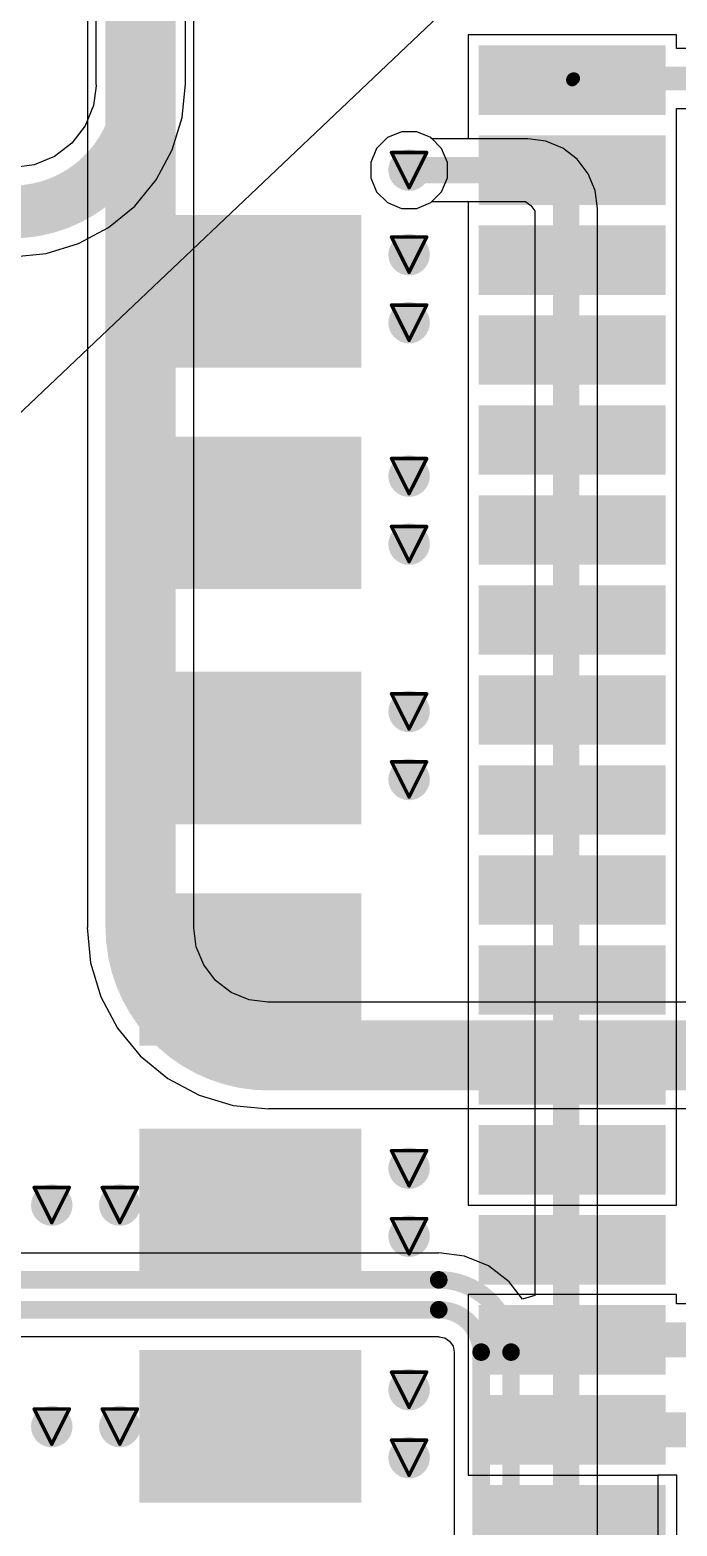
# Model space of a CAD drawing. Header units: inches. Extents: x 0 to 211, y 0 to 201.
# Drawn here: x 3.54 to 3.908, y 3.242 to 4.094 of the extents above; entities that cross this region are included whole.
import ezdxf

# ---------------------------------------------------------------- set-up
doc = ezdxf.new("R2010")
doc.units = ezdxf.units.IN
doc.header["$MEASUREMENT"] = 0
for name, color, linetype in [('Bottom Layer', 5, 'Continuous'), ('Drill Drawing', 1, 'Continuous'), ('Layer 1', 16, 'Continuous'), ('Layer 2', 76, 'Continuous'), ('Top Layer', 1, 'Continuous'), ('Top Paste', 8, 'Continuous'), ('Top Solder', 216, 'Continuous'), ('Via Holes', 16, 'Continuous')]:
    doc.layers.add(name, color=color, linetype=linetype)

# ---------------------------------------------------------------- blocks, each defined once
blk = doc.blocks.new('EC21EFA_512_STD_54')
at = {"layer": 'Top Layer'}
for points in [[(-0.3622, -0.3189), (-0.28346, -0.3189), (-0.28346, -0.43701), (-0.3622, -0.43701)], [(-0.23622, -0.3189), (-0.15748, -0.3189), (-0.15748, -0.43701), (-0.23622, -0.43701)], [(-0.10236, -0.3189), (-0.02362, -0.3189), (-0.02362, -0.43701), (-0.10236, -0.43701)], [(0.02362, -0.3189), (0.10236, -0.3189), (0.10236, -0.43701), (0.02362, -0.43701)], [(0.15748, -0.3189), (0.23622, -0.3189), (0.23622, -0.43701), (0.15748, -0.43701)], [(0.28346, -0.3189), (0.3622, -0.3189), (0.3622, -0.43701), (0.28346, -0.43701)], [(-0.39173, -0.51181), (-0.36024, -0.51181), (-0.36024, -0.61024), (-0.39173, -0.61024)], [(-0.34055, -0.51181), (-0.30906, -0.51181), (-0.30906, -0.61024), (-0.34055, -0.61024)], [(-0.28937, -0.51181), (-0.25787, -0.51181), (-0.25787, -0.61024), (-0.28937, -0.61024)], [(-0.23819, -0.51181), (-0.20669, -0.51181), (-0.20669, -0.61024), (-0.23819, -0.61024)], [(-0.18701, -0.51181), (-0.15551, -0.51181), (-0.15551, -0.61024), (-0.18701, -0.61024)], [(-0.13583, -0.51181), (-0.10433, -0.51181), (-0.10433, -0.61024), (-0.13583, -0.61024)], [(-0.08465, -0.51181), (-0.05315, -0.51181), (-0.05315, -0.61024), (-0.08465, -0.61024)], [(-0.03346, -0.51181), (-0.00197, -0.51181), (-0.00197, -0.61024), (-0.03346, -0.61024)], [(0.01772, -0.51181), (0.04921, -0.51181), (0.04921, -0.61024), (0.01772, -0.61024)], [(0.0689, -0.51181), (0.10039, -0.51181), (0.10039, -0.61024), (0.0689, -0.61024)], [(0.12008, -0.51181), (0.15157, -0.51181), (0.15157, -0.61024), (0.12008, -0.61024)], [(0.17126, -0.51181), (0.20276, -0.51181), (0.20276, -0.61024), (0.17126, -0.61024)], [(0.22244, -0.51181), (0.25394, -0.51181), (0.25394, -0.61024), (0.22244, -0.61024)], [(0.27362, -0.51181), (0.30512, -0.51181), (0.30512, -0.61024), (0.27362, -0.61024)], [(0.3248, -0.51181), (0.3563, -0.51181), (0.3563, -0.61024), (0.3248, -0.61024)], [(0.37598, -0.51181), (0.40748, -0.51181), (0.40748, -0.61024), (0.37598, -0.61024)], [(0.42717, -0.51181), (0.45866, -0.51181), (0.45866, -0.61024), (0.42717, -0.61024)]]:
    blk.add_hatch(color=1, dxfattribs=at).paths.add_polyline_path(points)
at = {"layer": 'Top Paste'}
for points in [[(-0.3622, -0.3189), (-0.28346, -0.3189), (-0.28346, -0.43701), (-0.3622, -0.43701)], [(-0.23622, -0.3189), (-0.15748, -0.3189), (-0.15748, -0.43701), (-0.23622, -0.43701)], [(-0.10236, -0.3189), (-0.02362, -0.3189), (-0.02362, -0.43701), (-0.10236, -0.43701)], [(0.02362, -0.3189), (0.10236, -0.3189), (0.10236, -0.43701), (0.02362, -0.43701)], [(0.15748, -0.3189), (0.23622, -0.3189), (0.23622, -0.43701), (0.15748, -0.43701)], [(0.28346, -0.3189), (0.3622, -0.3189), (0.3622, -0.43701), (0.28346, -0.43701)], [(-0.39173, -0.51181), (-0.36024, -0.51181), (-0.36024, -0.61024), (-0.39173, -0.61024)], [(-0.34055, -0.51181), (-0.30906, -0.51181), (-0.30906, -0.61024), (-0.34055, -0.61024)], [(-0.28937, -0.51181), (-0.25787, -0.51181), (-0.25787, -0.61024), (-0.28937, -0.61024)], [(-0.23819, -0.51181), (-0.20669, -0.51181), (-0.20669, -0.61024), (-0.23819, -0.61024)], [(-0.18701, -0.51181), (-0.15551, -0.51181), (-0.15551, -0.61024), (-0.18701, -0.61024)], [(-0.13583, -0.51181), (-0.10433, -0.51181), (-0.10433, -0.61024), (-0.13583, -0.61024)], [(-0.08465, -0.51181), (-0.05315, -0.51181), (-0.05315, -0.61024), (-0.08465, -0.61024)], [(-0.03346, -0.51181), (-0.00197, -0.51181), (-0.00197, -0.61024), (-0.03346, -0.61024)], [(0.01772, -0.51181), (0.04921, -0.51181), (0.04921, -0.61024), (0.01772, -0.61024)], [(0.0689, -0.51181), (0.10039, -0.51181), (0.10039, -0.61024), (0.0689, -0.61024)], [(0.12008, -0.51181), (0.15157, -0.51181), (0.15157, -0.61024), (0.12008, -0.61024)], [(0.17126, -0.51181), (0.20276, -0.51181), (0.20276, -0.61024), (0.17126, -0.61024)], [(0.22244, -0.51181), (0.25394, -0.51181), (0.25394, -0.61024), (0.22244, -0.61024)], [(0.27362, -0.51181), (0.30512, -0.51181), (0.30512, -0.61024), (0.27362, -0.61024)], [(0.3248, -0.51181), (0.3563, -0.51181), (0.3563, -0.61024), (0.3248, -0.61024)], [(0.37598, -0.51181), (0.40748, -0.51181), (0.40748, -0.61024), (0.37598, -0.61024)], [(0.42717, -0.51181), (0.45866, -0.51181), (0.45866, -0.61024), (0.42717, -0.61024)]]:
    blk.add_hatch(color=8, dxfattribs=at).paths.add_polyline_path(points)
at = {"layer": 'Top Solder'}
for points in [[(-0.3662, -0.3149), (-0.27946, -0.3149), (-0.27946, -0.44101), (-0.3662, -0.44101)], [(-0.24022, -0.3149), (-0.15348, -0.3149), (-0.15348, -0.44101), (-0.24022, -0.44101)], [(-0.10636, -0.3149), (-0.01962, -0.3149), (-0.01962, -0.44101), (-0.10636, -0.44101)], [(0.01962, -0.3149), (0.10636, -0.3149), (0.10636, -0.44101), (0.01962, -0.44101)], [(0.15348, -0.3149), (0.24022, -0.3149), (0.24022, -0.44101), (0.15348, -0.44101)], [(0.27946, -0.3149), (0.3662, -0.3149), (0.3662, -0.44101), (0.27946, -0.44101)], [(-0.39573, -0.50781), (-0.35624, -0.50781), (-0.35624, -0.61424), (-0.39573, -0.61424)], [(-0.34455, -0.50781), (-0.30506, -0.50781), (-0.30506, -0.61424), (-0.34455, -0.61424)], [(-0.29337, -0.50781), (-0.25387, -0.50781), (-0.25387, -0.61424), (-0.29337, -0.61424)], [(-0.24219, -0.50781), (-0.20269, -0.50781), (-0.20269, -0.61424), (-0.24219, -0.61424)], [(-0.19101, -0.50781), (-0.15151, -0.50781), (-0.15151, -0.61424), (-0.19101, -0.61424)], [(-0.13983, -0.50781), (-0.10033, -0.50781), (-0.10033, -0.61424), (-0.13983, -0.61424)], [(-0.08865, -0.50781), (-0.04915, -0.50781), (-0.04915, -0.61424), (-0.08865, -0.61424)], [(-0.03746, -0.50781), (0.00203, -0.50781), (0.00203, -0.61424), (-0.03746, -0.61424)], [(0.01372, -0.50781), (0.05321, -0.50781), (0.05321, -0.61424), (0.01372, -0.61424)], [(0.0649, -0.50781), (0.10439, -0.50781), (0.10439, -0.61424), (0.0649, -0.61424)], [(0.11608, -0.50781), (0.15557, -0.50781), (0.15557, -0.61424), (0.11608, -0.61424)], [(0.16726, -0.50781), (0.20676, -0.50781), (0.20676, -0.61424), (0.16726, -0.61424)], [(0.21844, -0.50781), (0.25794, -0.50781), (0.25794, -0.61424), (0.21844, -0.61424)], [(0.26962, -0.50781), (0.30912, -0.50781), (0.30912, -0.61424), (0.26962, -0.61424)], [(0.3208, -0.50781), (0.3603, -0.50781), (0.3603, -0.61424), (0.3208, -0.61424)], [(0.37198, -0.50781), (0.41148, -0.50781), (0.41148, -0.61424), (0.37198, -0.61424)], [(0.42317, -0.50781), (0.46266, -0.50781), (0.46266, -0.61424), (0.42317, -0.61424)]]:
    blk.add_hatch(color=216, dxfattribs=at).paths.add_polyline_path(points)
blk.add_line((-0.2804, 0.31584), (197.09289, -207.70912), dxfattribs=at)

msp = doc.modelspace()

# ---------------------------------------------------------------- hatches: boundary and pattern name
at = {"layer": 'Bottom Layer'}
h = msp.add_hatch(color=5, dxfattribs=at)
edge = h.paths.add_edge_path()
edge.add_arc((3.75566, 4.01378), 0.01181, 0, 360)
h = msp.add_hatch(color=5, dxfattribs=at)
edge = h.paths.add_edge_path()
edge.add_arc((3.75566, 3.96571), 0.01181, 0, 360)
h = msp.add_hatch(color=5, dxfattribs=at)
edge = h.paths.add_edge_path()
edge.add_arc((3.75566, 3.92703), 0.01181, 0, 360)
h = msp.add_hatch(color=5, dxfattribs=at)
edge = h.paths.add_edge_path()
edge.add_arc((3.75566, 3.83973), 0.01181, 0, 360)
h = msp.add_hatch(color=5, dxfattribs=at)
edge = h.paths.add_edge_path()
edge.add_arc((3.75566, 3.80105), 0.01181, 0, 360)
h = msp.add_hatch(color=5, dxfattribs=at)
edge = h.paths.add_edge_path()
edge.add_arc((3.75566, 3.70587), 0.01181, 0, 360)
h = msp.add_hatch(color=5, dxfattribs=at)
edge = h.paths.add_edge_path()
edge.add_arc((3.75566, 3.66719), 0.01181, 0, 360)
h = msp.add_hatch(color=5, dxfattribs=at)
edge = h.paths.add_edge_path()
edge.add_arc((3.75566, 3.44603), 0.01181, 0, 360)
h = msp.add_hatch(color=5, dxfattribs=at)
edge = h.paths.add_edge_path()
edge.add_arc((3.55246, 3.42508), 0.01181, 0, 360)
h = msp.add_hatch(color=5, dxfattribs=at)
edge = h.paths.add_edge_path()
edge.add_arc((3.59114, 3.42508), 0.01181, 0, 360)
h = msp.add_hatch(color=5, dxfattribs=at)
edge = h.paths.add_edge_path()
edge.add_arc((3.75566, 3.40735), 0.01181, 0, 360)
h = msp.add_hatch(color=5, dxfattribs=at)
edge = h.paths.add_edge_path()
edge.add_arc((3.75566, 3.32005), 0.01181, 0, 360)
h = msp.add_hatch(color=5, dxfattribs=at)
edge = h.paths.add_edge_path()
edge.add_arc((3.55246, 3.29909), 0.01181, 0, 360)
h = msp.add_hatch(color=5, dxfattribs=at)
edge = h.paths.add_edge_path()
edge.add_arc((3.59114, 3.29909), 0.01181, 0, 360)
h = msp.add_hatch(color=5, dxfattribs=at)
edge = h.paths.add_edge_path()
edge.add_arc((3.75566, 3.28136), 0.01181, 0, 360)
at = {"layer": 'Layer 1'}
h = msp.add_hatch(color=16, dxfattribs=at)
edge = h.paths.add_edge_path()
edge.add_arc((3.75566, 4.01378), 0.01181, 0, 360)
h = msp.add_hatch(color=16, dxfattribs=at)
edge = h.paths.add_edge_path()
edge.add_arc((3.75566, 3.96571), 0.01181, 0, 360)
h = msp.add_hatch(color=16, dxfattribs=at)
edge = h.paths.add_edge_path()
edge.add_arc((3.75566, 3.92703), 0.01181, 0, 360)
h = msp.add_hatch(color=16, dxfattribs=at)
edge = h.paths.add_edge_path()
edge.add_arc((3.75566, 3.83973), 0.01181, 0, 360)
h = msp.add_hatch(color=16, dxfattribs=at)
edge = h.paths.add_edge_path()
edge.add_arc((3.75566, 3.80105), 0.01181, 0, 360)
h = msp.add_hatch(color=16, dxfattribs=at)
edge = h.paths.add_edge_path()
edge.add_arc((3.75566, 3.70587), 0.01181, 0, 360)
h = msp.add_hatch(color=16, dxfattribs=at)
edge = h.paths.add_edge_path()
edge.add_arc((3.75566, 3.66719), 0.01181, 0, 360)
h = msp.add_hatch(color=16, dxfattribs=at)
edge = h.paths.add_edge_path()
edge.add_arc((3.75566, 3.44603), 0.01181, 0, 360)
h = msp.add_hatch(color=16, dxfattribs=at)
edge = h.paths.add_edge_path()
edge.add_arc((3.55246, 3.42508), 0.01181, 0, 360)
h = msp.add_hatch(color=16, dxfattribs=at)
edge = h.paths.add_edge_path()
edge.add_arc((3.59114, 3.42508), 0.01181, 0, 360)
h = msp.add_hatch(color=16, dxfattribs=at)
edge = h.paths.add_edge_path()
edge.add_arc((3.75566, 3.40735), 0.01181, 0, 360)
h = msp.add_hatch(color=16, dxfattribs=at)
edge = h.paths.add_edge_path()
edge.add_arc((3.75566, 3.32005), 0.01181, 0, 360)
h = msp.add_hatch(color=16, dxfattribs=at)
edge = h.paths.add_edge_path()
edge.add_arc((3.55246, 3.29909), 0.01181, 0, 360)
h = msp.add_hatch(color=16, dxfattribs=at)
edge = h.paths.add_edge_path()
edge.add_arc((3.59114, 3.29909), 0.01181, 0, 360)
h = msp.add_hatch(color=16, dxfattribs=at)
edge = h.paths.add_edge_path()
edge.add_arc((3.75566, 3.28136), 0.01181, 0, 360)
at = {"layer": 'Layer 2'}
h = msp.add_hatch(color=76, dxfattribs=at)
edge = h.paths.add_edge_path()
edge.add_arc((3.75566, 4.01378), 0.01181, 0, 360)
h = msp.add_hatch(color=76, dxfattribs=at)
edge = h.paths.add_edge_path()
edge.add_arc((3.75566, 3.96571), 0.01181, 0, 360)
h = msp.add_hatch(color=76, dxfattribs=at)
edge = h.paths.add_edge_path()
edge.add_arc((3.75566, 3.92703), 0.01181, 0, 360)
h = msp.add_hatch(color=76, dxfattribs=at)
edge = h.paths.add_edge_path()
edge.add_arc((3.75566, 3.83973), 0.01181, 0, 360)
h = msp.add_hatch(color=76, dxfattribs=at)
edge = h.paths.add_edge_path()
edge.add_arc((3.75566, 3.80105), 0.01181, 0, 360)
h = msp.add_hatch(color=76, dxfattribs=at)
edge = h.paths.add_edge_path()
edge.add_arc((3.75566, 3.70587), 0.01181, 0, 360)
h = msp.add_hatch(color=76, dxfattribs=at)
edge = h.paths.add_edge_path()
edge.add_arc((3.75566, 3.66719), 0.01181, 0, 360)
h = msp.add_hatch(color=76, dxfattribs=at)
edge = h.paths.add_edge_path()
edge.add_arc((3.75566, 3.44603), 0.01181, 0, 360)
h = msp.add_hatch(color=76, dxfattribs=at)
edge = h.paths.add_edge_path()
edge.add_arc((3.55246, 3.42508), 0.01181, 0, 360)
h = msp.add_hatch(color=76, dxfattribs=at)
edge = h.paths.add_edge_path()
edge.add_arc((3.59114, 3.42508), 0.01181, 0, 360)
h = msp.add_hatch(color=76, dxfattribs=at)
edge = h.paths.add_edge_path()
edge.add_arc((3.75566, 3.40735), 0.01181, 0, 360)
h = msp.add_hatch(color=76, dxfattribs=at)
edge = h.paths.add_edge_path()
edge.add_arc((3.75566, 3.32005), 0.01181, 0, 360)
h = msp.add_hatch(color=76, dxfattribs=at)
edge = h.paths.add_edge_path()
edge.add_arc((3.55246, 3.29909), 0.01181, 0, 360)
h = msp.add_hatch(color=76, dxfattribs=at)
edge = h.paths.add_edge_path()
edge.add_arc((3.59114, 3.29909), 0.01181, 0, 360)
h = msp.add_hatch(color=76, dxfattribs=at)
edge = h.paths.add_edge_path()
edge.add_arc((3.75566, 3.28136), 0.01181, 0, 360)
at = {"layer": 'Top Layer'}
h = msp.add_hatch(color=1, dxfattribs=at)
edge = h.paths.add_edge_path()
edge.add_arc((3.75566, 4.01378), 0.01181, 0, 360)
h = msp.add_hatch(color=1, dxfattribs=at)
edge = h.paths.add_edge_path()
edge.add_arc((3.75566, 3.96571), 0.01181, 0, 360)
h = msp.add_hatch(color=1, dxfattribs=at)
edge = h.paths.add_edge_path()
edge.add_arc((3.75566, 3.92703), 0.01181, 0, 360)
h = msp.add_hatch(color=1, dxfattribs=at)
edge = h.paths.add_edge_path()
edge.add_arc((3.75566, 3.83973), 0.01181, 0, 360)
h = msp.add_hatch(color=1, dxfattribs=at)
edge = h.paths.add_edge_path()
edge.add_arc((3.75566, 3.80105), 0.01181, 0, 360)
h = msp.add_hatch(color=1, dxfattribs=at)
edge = h.paths.add_edge_path()
edge.add_arc((3.75566, 3.70587), 0.01181, 0, 360)
h = msp.add_hatch(color=1, dxfattribs=at)
edge = h.paths.add_edge_path()
edge.add_arc((3.75566, 3.66719), 0.01181, 0, 360)
h = msp.add_hatch(color=1, dxfattribs=at)
edge = h.paths.add_edge_path()
edge.add_arc((3.75566, 3.44603), 0.01181, 0, 360)
h = msp.add_hatch(color=1, dxfattribs=at)
edge = h.paths.add_edge_path()
edge.add_arc((3.55246, 3.42508), 0.01181, 0, 360)
h = msp.add_hatch(color=1, dxfattribs=at)
edge = h.paths.add_edge_path()
edge.add_arc((3.59114, 3.42508), 0.01181, 0, 360)
h = msp.add_hatch(color=1, dxfattribs=at)
edge = h.paths.add_edge_path()
edge.add_arc((3.75566, 3.40735), 0.01181, 0, 360)
h = msp.add_hatch(color=1, dxfattribs=at)
edge = h.paths.add_edge_path()
edge.add_arc((3.75566, 3.32005), 0.01181, 0, 360)
h = msp.add_hatch(color=1, dxfattribs=at)
edge = h.paths.add_edge_path()
edge.add_arc((3.55246, 3.29909), 0.01181, 0, 360)
h = msp.add_hatch(color=1, dxfattribs=at)
edge = h.paths.add_edge_path()
edge.add_arc((3.59114, 3.29909), 0.01181, 0, 360)
h = msp.add_hatch(color=1, dxfattribs=at)
edge = h.paths.add_edge_path()
edge.add_arc((3.75566, 3.28136), 0.01181, 0, 360)
at = {"layer": 'Via Holes'}
h = msp.add_hatch(color=7, dxfattribs=at)
edge = h.paths.add_edge_path()
edge.add_arc((3.75566, 4.01378), 0.00591, 0, 360)
h = msp.add_hatch(color=7, dxfattribs=at)
edge = h.paths.add_edge_path()
edge.add_arc((3.75566, 3.96571), 0.00591, 0, 360)
h = msp.add_hatch(color=7, dxfattribs=at)
edge = h.paths.add_edge_path()
edge.add_arc((3.75566, 3.92703), 0.00591, 0, 360)
h = msp.add_hatch(color=7, dxfattribs=at)
edge = h.paths.add_edge_path()
edge.add_arc((3.75566, 3.83973), 0.00591, 0, 360)
h = msp.add_hatch(color=7, dxfattribs=at)
edge = h.paths.add_edge_path()
edge.add_arc((3.75566, 3.80105), 0.00591, 0, 360)
h = msp.add_hatch(color=7, dxfattribs=at)
edge = h.paths.add_edge_path()
edge.add_arc((3.75566, 3.70587), 0.00591, 0, 360)
h = msp.add_hatch(color=7, dxfattribs=at)
edge = h.paths.add_edge_path()
edge.add_arc((3.75566, 3.66719), 0.00591, 0, 360)
h = msp.add_hatch(color=7, dxfattribs=at)
edge = h.paths.add_edge_path()
edge.add_arc((3.75566, 3.44603), 0.00591, 0, 360)
h = msp.add_hatch(color=7, dxfattribs=at)
edge = h.paths.add_edge_path()
edge.add_arc((3.55246, 3.42508), 0.00591, 0, 360)
h = msp.add_hatch(color=7, dxfattribs=at)
edge = h.paths.add_edge_path()
edge.add_arc((3.59114, 3.42508), 0.00591, 0, 360)
h = msp.add_hatch(color=7, dxfattribs=at)
edge = h.paths.add_edge_path()
edge.add_arc((3.75566, 3.40735), 0.00591, 0, 360)
h = msp.add_hatch(color=7, dxfattribs=at)
edge = h.paths.add_edge_path()
edge.add_arc((3.75566, 3.32005), 0.00591, 0, 360)
h = msp.add_hatch(color=7, dxfattribs=at)
edge = h.paths.add_edge_path()
edge.add_arc((3.55246, 3.29909), 0.00591, 0, 360)
h = msp.add_hatch(color=7, dxfattribs=at)
edge = h.paths.add_edge_path()
edge.add_arc((3.59114, 3.29909), 0.00591, 0, 360)
h = msp.add_hatch(color=7, dxfattribs=at)
edge = h.paths.add_edge_path()
edge.add_arc((3.75566, 3.28136), 0.00591, 0, 360)

# ---------------------------------------------------------------- linework, layer by layer
at = {"layer": 'Bottom Layer'}
for p, q in [((3.57751, 4.538), (3.57751, 4.063)), ((3.62849, 4.063), (3.62849, 4.538)), ((3.57775, 4.06179), (3.57628, 4.0506)), ((3.57751, 4.063), (3.57775, 4.06179)), ((3.62658, 4.04379), (3.62846, 4.06284)), ((3.62846, 4.06284), (3.62849, 4.063)), ((3.57628, 4.0506), (3.57149, 4.03904)), ((3.62098, 4.02532), (3.62658, 4.04379)), ((3.57149, 4.03904), (3.56388, 4.02912)), ((3.75132, 4.03559), (3.7433, 4.03227)), ((3.76, 4.03559), (3.75132, 4.03559)), ((3.76801, 4.03227), (3.76, 4.03559)), ((3.56388, 4.02912), (3.55396, 4.02151)), ((3.73717, 4.02614), (3.73385, 4.01812)), ((3.7433, 4.03227), (3.73717, 4.02614)), ((3.76866, 4.03162), (3.76801, 4.03227)), ((3.82316, 4.03162), (3.76866, 4.03162)), ((3.82321, 4.03161), (3.82316, 4.03162)), ((3.83343, 4.03027), (3.82321, 4.03161)), ((3.843, 4.0263), (3.83343, 4.03027)), ((3.85122, 4.02), (3.843, 4.0263)), ((3.55396, 4.02151), (3.5424, 4.01672)), ((3.61188, 4.00829), (3.62098, 4.02532)), ((3.73385, 4.01812), (3.73385, 4.00944)), ((3.85752, 4.01178), (3.85122, 4.02)), ((3.5424, 4.01672), (3.53121, 4.01525)), ((3.73385, 4.00944), (3.73717, 4.00143)), ((3.86149, 4.00221), (3.85752, 4.01178)), ((3.59963, 3.99337), (3.61188, 4.00829)), ((3.73717, 4.00143), (3.7433, 3.99529)), ((3.86283, 3.99199), (3.86149, 4.00221)), ((3.58471, 3.98112), (3.59963, 3.99337)), ((3.7433, 3.99529), (3.75132, 3.99197)), ((3.75132, 3.99197), (3.76, 3.99197)), ((3.76, 3.99197), (3.76801, 3.99529)), ((3.76801, 3.99529), (3.76866, 3.99594)), ((3.76866, 3.99594), (3.82193, 3.99594)), ((3.82193, 3.99594), (3.82489, 3.99367)), ((3.82489, 3.99367), (3.82716, 3.99071)), ((3.86284, 3.99194), (3.86283, 3.99199)), ((3.86284, 2.963), (3.86284, 3.99194)), ((3.82716, 3.99071), (3.82716, 3.37372)), ((3.56768, 3.97202), (3.58471, 3.98112)), ((3.53016, 3.96454), (3.54921, 3.96642)), ((3.54921, 3.96642), (3.56768, 3.97202)), ((3.77254, 3.39781), (2.65922, 3.39781)), ((3.78719, 3.39607), (3.77254, 3.398)), ((3.77254, 3.398), (3.77254, 3.39781)), ((3.80083, 3.39042), (3.78719, 3.39607)), ((3.81254, 3.38143), (3.80083, 3.39042)), ((3.82016, 3.37151), (3.81254, 3.38143)), ((3.82716, 3.37372), (3.82016, 3.37151)), ((2.65922, 3.35022), (3.77254, 3.35022)), ((3.77254, 3.35022), (3.77254, 3.35019)), ((3.77254, 3.35019), (3.77589, 3.34952)), ((3.77589, 3.34952), (3.77873, 3.34762)), ((3.77873, 3.34762), (3.78063, 3.34478)), ((3.78063, 3.34478), (3.7813, 3.34143)), ((3.7813, 3.34143), (3.78134, 3.34143)), ((3.78134, 3.34143), (3.78134, 3.21452))]:
    msp.add_line(p, q, dxfattribs=at)
for points in [[(3.603, 4.063, 0.03, 0.03, 0), (3.603, 4.538, 0.03, 0.03, 0)], [(3.603, 4.063, 0.03, 0.03, -0.414214), (3.53, 3.99, 0.03, 0.03, 0)], [(3.75566, 4.01378, 0.015, 0.015, 0), (3.82316, 4.01378, 0.015, 0.015, 0)], [(3.82316, 4.01378, 0.015, 0.015, -0.414214), (3.845, 3.99194, 0.015, 0.015, 0)], [(2.66081, 3.99, 0.03, 0.03, 0), (3.53, 3.99, 0.03, 0.03, 0)], [(3.845, 2.95, 0.015, 0.015, 0), (3.845, 3.99194, 0.015, 0.015, 0)], [(2.64681, 3.38252, 0.01, 0.01, 0), (3.77254, 3.38252, 0.01, 0.01, 0)], [(3.77254, 3.38252, 0.01, 0.01, -0.414214), (3.81363, 3.34143, 0.01, 0.01, 0)], [(2.64681, 3.36552, 0.01, 0.01, 0), (3.77254, 3.36552, 0.01, 0.01, 0)], [(3.77254, 3.36552, 0.01, 0.01, -0.414214), (3.79663, 3.34143, 0.01, 0.01, 0)], [(3.79663, 2.85304, 0.01, 0.01, 0), (3.79663, 3.34143, 0.01, 0.01, 0)], [(3.81363, 2.85302, 0.01, 0.01, 0), (3.81363, 3.34143, 0.01, 0.01, 0)]]:
    msp.add_lwpolyline(points, format="xyseb", dxfattribs=at)
for points in [[(3.5955, 4.063, 0.015, 0.015, 1), (3.6105, 4.063, 0.015, 0.015, 1)], [(3.5955, 4.063, 0.015, 0.015, 1), (3.6105, 4.063, 0.015, 0.015, 1)], [(3.75191, 4.01378, 0.0075, 0.0075, 1), (3.75941, 4.01378, 0.0075, 0.0075, 1)], [(3.81941, 4.01378, 0.0075, 0.0075, 1), (3.82691, 4.01378, 0.0075, 0.0075, 1)], [(3.81941, 4.01378, 0.0075, 0.0075, 1), (3.82691, 4.01378, 0.0075, 0.0075, 1)], [(3.5225, 3.99, 0.015, 0.015, 1), (3.5375, 3.99, 0.015, 0.015, 1)], [(3.5225, 3.99, 0.015, 0.015, 1), (3.5375, 3.99, 0.015, 0.015, 1)], [(3.84125, 3.99194, 0.0075, 0.0075, 1), (3.84875, 3.99194, 0.0075, 0.0075, 1)], [(3.84125, 3.99194, 0.0075, 0.0075, 1), (3.84875, 3.99194, 0.0075, 0.0075, 1)], [(3.77004, 3.38252, 0.005, 0.005, 1), (3.77504, 3.38252, 0.005, 0.005, 1)], [(3.77004, 3.38252, 0.005, 0.005, 1), (3.77504, 3.38252, 0.005, 0.005, 1)], [(3.77004, 3.36552, 0.005, 0.005, 1), (3.77504, 3.36552, 0.005, 0.005, 1)], [(3.77004, 3.36552, 0.005, 0.005, 1), (3.77504, 3.36552, 0.005, 0.005, 1)], [(3.79413, 3.34143, 0.005, 0.005, 1), (3.79913, 3.34143, 0.005, 0.005, 1)], [(3.79413, 3.34143, 0.005, 0.005, 1), (3.79913, 3.34143, 0.005, 0.005, 1)], [(3.81113, 3.34143, 0.005, 0.005, 1), (3.81613, 3.34143, 0.005, 0.005, 1)], [(3.81113, 3.34143, 0.005, 0.005, 1), (3.81613, 3.34143, 0.005, 0.005, 1)]]:
    msp.add_lwpolyline(points, format="xyseb", close=True, dxfattribs=at)
at = {"layer": 'Drill Drawing'}
for points in [[(3.74566, 4.02378, 0.002, 0.002, 0), (3.76566, 4.02378, 0.002, 0.002, 0)], [(3.74566, 4.02378, 0.002, 0.002, 0), (3.75566, 4.00378, 0.002, 0.002, 0)], [(3.75566, 4.00378, 0.002, 0.002, 0), (3.76566, 4.02378, 0.002, 0.002, 0)], [(3.74566, 3.97572, 0.002, 0.002, 0), (3.76566, 3.97572, 0.002, 0.002, 0)], [(3.74566, 3.97572, 0.002, 0.002, 0), (3.75566, 3.95572, 0.002, 0.002, 0)], [(3.75566, 3.95572, 0.002, 0.002, 0), (3.76566, 3.97572, 0.002, 0.002, 0)], [(3.74566, 3.93703, 0.002, 0.002, 0), (3.76566, 3.93703, 0.002, 0.002, 0)], [(3.74566, 3.93703, 0.002, 0.002, 0), (3.75566, 3.91703, 0.002, 0.002, 0)], [(3.75566, 3.91703, 0.002, 0.002, 0), (3.76566, 3.93703, 0.002, 0.002, 0)], [(3.74566, 3.84973, 0.002, 0.002, 0), (3.76566, 3.84973, 0.002, 0.002, 0)], [(3.74566, 3.84973, 0.002, 0.002, 0), (3.75566, 3.82973, 0.002, 0.002, 0)], [(3.75566, 3.82973, 0.002, 0.002, 0), (3.76566, 3.84973, 0.002, 0.002, 0)], [(3.74566, 3.81105, 0.002, 0.002, 0), (3.76566, 3.81105, 0.002, 0.002, 0)], [(3.74566, 3.81105, 0.002, 0.002, 0), (3.75566, 3.79105, 0.002, 0.002, 0)], [(3.75566, 3.79105, 0.002, 0.002, 0), (3.76566, 3.81105, 0.002, 0.002, 0)], [(3.74566, 3.71587, 0.002, 0.002, 0), (3.76566, 3.71587, 0.002, 0.002, 0)], [(3.74566, 3.71587, 0.002, 0.002, 0), (3.75566, 3.69587, 0.002, 0.002, 0)], [(3.75566, 3.69587, 0.002, 0.002, 0), (3.76566, 3.71587, 0.002, 0.002, 0)], [(3.74566, 3.67719, 0.002, 0.002, 0), (3.76566, 3.67719, 0.002, 0.002, 0)], [(3.74566, 3.67719, 0.002, 0.002, 0), (3.75566, 3.65719, 0.002, 0.002, 0)], [(3.75566, 3.65719, 0.002, 0.002, 0), (3.76566, 3.67719, 0.002, 0.002, 0)], [(3.74566, 3.45603, 0.002, 0.002, 0), (3.76566, 3.45603, 0.002, 0.002, 0)], [(3.74566, 3.45603, 0.002, 0.002, 0), (3.75566, 3.43603, 0.002, 0.002, 0)], [(3.75566, 3.43603, 0.002, 0.002, 0), (3.76566, 3.45603, 0.002, 0.002, 0)], [(3.54246, 3.43508, 0.002, 0.002, 0), (3.56246, 3.43508, 0.002, 0.002, 0)], [(3.54246, 3.43508, 0.002, 0.002, 0), (3.55246, 3.41508, 0.002, 0.002, 0)], [(3.55246, 3.41508, 0.002, 0.002, 0), (3.56246, 3.43508, 0.002, 0.002, 0)], [(3.58114, 3.43508, 0.002, 0.002, 0), (3.60114, 3.43508, 0.002, 0.002, 0)], [(3.58114, 3.43508, 0.002, 0.002, 0), (3.59114, 3.41508, 0.002, 0.002, 0)], [(3.59114, 3.41508, 0.002, 0.002, 0), (3.60114, 3.43508, 0.002, 0.002, 0)], [(3.74566, 3.41735, 0.002, 0.002, 0), (3.76566, 3.41735, 0.002, 0.002, 0)], [(3.74566, 3.41735, 0.002, 0.002, 0), (3.75566, 3.39735, 0.002, 0.002, 0)], [(3.75566, 3.39735, 0.002, 0.002, 0), (3.76566, 3.41735, 0.002, 0.002, 0)], [(3.74566, 3.33005, 0.002, 0.002, 0), (3.76566, 3.33005, 0.002, 0.002, 0)], [(3.74566, 3.33005, 0.002, 0.002, 0), (3.75566, 3.31005, 0.002, 0.002, 0)], [(3.75566, 3.31005, 0.002, 0.002, 0), (3.76566, 3.33005, 0.002, 0.002, 0)], [(3.54246, 3.30909, 0.002, 0.002, 0), (3.56246, 3.30909, 0.002, 0.002, 0)], [(3.54246, 3.30909, 0.002, 0.002, 0), (3.55246, 3.28909, 0.002, 0.002, 0)], [(3.55246, 3.28909, 0.002, 0.002, 0), (3.56246, 3.30909, 0.002, 0.002, 0)], [(3.58114, 3.30909, 0.002, 0.002, 0), (3.60114, 3.30909, 0.002, 0.002, 0)], [(3.58114, 3.30909, 0.002, 0.002, 0), (3.59114, 3.28909, 0.002, 0.002, 0)], [(3.59114, 3.28909, 0.002, 0.002, 0), (3.60114, 3.30909, 0.002, 0.002, 0)], [(3.74566, 3.29136, 0.002, 0.002, 0), (3.76566, 3.29136, 0.002, 0.002, 0)], [(3.74566, 3.29136, 0.002, 0.002, 0), (3.75566, 3.27136, 0.002, 0.002, 0)], [(3.75566, 3.27136, 0.002, 0.002, 0), (3.76566, 3.29136, 0.002, 0.002, 0)]]:
    msp.add_lwpolyline(points, format="xyseb", dxfattribs=at)
for points in [[(3.74516, 4.02378, 0.001, 0.001, 1), (3.74616, 4.02378, 0.001, 0.001, 1)], [(3.74516, 4.02378, 0.001, 0.001, 1), (3.74616, 4.02378, 0.001, 0.001, 1)], [(3.76516, 4.02378, 0.001, 0.001, 1), (3.76616, 4.02378, 0.001, 0.001, 1)], [(3.76516, 4.02378, 0.001, 0.001, 1), (3.76616, 4.02378, 0.001, 0.001, 1)], [(3.75516, 4.00378, 0.001, 0.001, 1), (3.75616, 4.00378, 0.001, 0.001, 1)], [(3.75516, 4.00378, 0.001, 0.001, 1), (3.75616, 4.00378, 0.001, 0.001, 1)], [(3.74516, 3.97572, 0.001, 0.001, 1), (3.74616, 3.97572, 0.001, 0.001, 1)], [(3.74516, 3.97572, 0.001, 0.001, 1), (3.74616, 3.97572, 0.001, 0.001, 1)], [(3.76516, 3.97572, 0.001, 0.001, 1), (3.76616, 3.97572, 0.001, 0.001, 1)], [(3.76516, 3.97572, 0.001, 0.001, 1), (3.76616, 3.97572, 0.001, 0.001, 1)], [(3.75516, 3.95572, 0.001, 0.001, 1), (3.75616, 3.95572, 0.001, 0.001, 1)], [(3.75516, 3.95572, 0.001, 0.001, 1), (3.75616, 3.95572, 0.001, 0.001, 1)], [(3.74516, 3.93703, 0.001, 0.001, 1), (3.74616, 3.93703, 0.001, 0.001, 1)], [(3.74516, 3.93703, 0.001, 0.001, 1), (3.74616, 3.93703, 0.001, 0.001, 1)], [(3.76516, 3.93703, 0.001, 0.001, 1), (3.76616, 3.93703, 0.001, 0.001, 1)], [(3.76516, 3.93703, 0.001, 0.001, 1), (3.76616, 3.93703, 0.001, 0.001, 1)], [(3.75516, 3.91703, 0.001, 0.001, 1), (3.75616, 3.91703, 0.001, 0.001, 1)], [(3.75516, 3.91703, 0.001, 0.001, 1), (3.75616, 3.91703, 0.001, 0.001, 1)], [(3.74516, 3.84973, 0.001, 0.001, 1), (3.74616, 3.84973, 0.001, 0.001, 1)], [(3.74516, 3.84973, 0.001, 0.001, 1), (3.74616, 3.84973, 0.001, 0.001, 1)], [(3.76516, 3.84973, 0.001, 0.001, 1), (3.76616, 3.84973, 0.001, 0.001, 1)], [(3.76516, 3.84973, 0.001, 0.001, 1), (3.76616, 3.84973, 0.001, 0.001, 1)], [(3.75516, 3.82973, 0.001, 0.001, 1), (3.75616, 3.82973, 0.001, 0.001, 1)], [(3.75516, 3.82973, 0.001, 0.001, 1), (3.75616, 3.82973, 0.001, 0.001, 1)], [(3.74516, 3.81105, 0.001, 0.001, 1), (3.74616, 3.81105, 0.001, 0.001, 1)], [(3.74516, 3.81105, 0.001, 0.001, 1), (3.74616, 3.81105, 0.001, 0.001, 1)], [(3.76516, 3.81105, 0.001, 0.001, 1), (3.76616, 3.81105, 0.001, 0.001, 1)], [(3.76516, 3.81105, 0.001, 0.001, 1), (3.76616, 3.81105, 0.001, 0.001, 1)], [(3.75516, 3.79105, 0.001, 0.001, 1), (3.75616, 3.79105, 0.001, 0.001, 1)], [(3.75516, 3.79105, 0.001, 0.001, 1), (3.75616, 3.79105, 0.001, 0.001, 1)], [(3.74516, 3.71587, 0.001, 0.001, 1), (3.74616, 3.71587, 0.001, 0.001, 1)], [(3.74516, 3.71587, 0.001, 0.001, 1), (3.74616, 3.71587, 0.001, 0.001, 1)], [(3.76516, 3.71587, 0.001, 0.001, 1), (3.76616, 3.71587, 0.001, 0.001, 1)], [(3.76516, 3.71587, 0.001, 0.001, 1), (3.76616, 3.71587, 0.001, 0.001, 1)], [(3.75516, 3.69587, 0.001, 0.001, 1), (3.75616, 3.69587, 0.001, 0.001, 1)], [(3.75516, 3.69587, 0.001, 0.001, 1), (3.75616, 3.69587, 0.001, 0.001, 1)], [(3.74516, 3.67719, 0.001, 0.001, 1), (3.74616, 3.67719, 0.001, 0.001, 1)], [(3.74516, 3.67719, 0.001, 0.001, 1), (3.74616, 3.67719, 0.001, 0.001, 1)], [(3.76516, 3.67719, 0.001, 0.001, 1), (3.76616, 3.67719, 0.001, 0.001, 1)], [(3.76516, 3.67719, 0.001, 0.001, 1), (3.76616, 3.67719, 0.001, 0.001, 1)], [(3.75516, 3.65719, 0.001, 0.001, 1), (3.75616, 3.65719, 0.001, 0.001, 1)], [(3.75516, 3.65719, 0.001, 0.001, 1), (3.75616, 3.65719, 0.001, 0.001, 1)], [(3.74516, 3.45603, 0.001, 0.001, 1), (3.74616, 3.45603, 0.001, 0.001, 1)], [(3.74516, 3.45603, 0.001, 0.001, 1), (3.74616, 3.45603, 0.001, 0.001, 1)], [(3.76516, 3.45603, 0.001, 0.001, 1), (3.76616, 3.45603, 0.001, 0.001, 1)], [(3.76516, 3.45603, 0.001, 0.001, 1), (3.76616, 3.45603, 0.001, 0.001, 1)], [(3.54196, 3.43508, 0.001, 0.001, 1), (3.54296, 3.43508, 0.001, 0.001, 1)], [(3.54196, 3.43508, 0.001, 0.001, 1), (3.54296, 3.43508, 0.001, 0.001, 1)], [(3.56196, 3.43508, 0.001, 0.001, 1), (3.56296, 3.43508, 0.001, 0.001, 1)], [(3.56196, 3.43508, 0.001, 0.001, 1), (3.56296, 3.43508, 0.001, 0.001, 1)], [(3.58064, 3.43508, 0.001, 0.001, 1), (3.58164, 3.43508, 0.001, 0.001, 1)], [(3.58064, 3.43508, 0.001, 0.001, 1), (3.58164, 3.43508, 0.001, 0.001, 1)], [(3.60064, 3.43508, 0.001, 0.001, 1), (3.60164, 3.43508, 0.001, 0.001, 1)], [(3.60064, 3.43508, 0.001, 0.001, 1), (3.60164, 3.43508, 0.001, 0.001, 1)], [(3.75516, 3.43603, 0.001, 0.001, 1), (3.75616, 3.43603, 0.001, 0.001, 1)], [(3.75516, 3.43603, 0.001, 0.001, 1), (3.75616, 3.43603, 0.001, 0.001, 1)], [(3.55196, 3.41508, 0.001, 0.001, 1), (3.55296, 3.41508, 0.001, 0.001, 1)], [(3.55196, 3.41508, 0.001, 0.001, 1), (3.55296, 3.41508, 0.001, 0.001, 1)], [(3.59064, 3.41508, 0.001, 0.001, 1), (3.59164, 3.41508, 0.001, 0.001, 1)], [(3.59064, 3.41508, 0.001, 0.001, 1), (3.59164, 3.41508, 0.001, 0.001, 1)], [(3.74516, 3.41735, 0.001, 0.001, 1), (3.74616, 3.41735, 0.001, 0.001, 1)], [(3.74516, 3.41735, 0.001, 0.001, 1), (3.74616, 3.41735, 0.001, 0.001, 1)], [(3.76516, 3.41735, 0.001, 0.001, 1), (3.76616, 3.41735, 0.001, 0.001, 1)], [(3.76516, 3.41735, 0.001, 0.001, 1), (3.76616, 3.41735, 0.001, 0.001, 1)], [(3.75516, 3.39735, 0.001, 0.001, 1), (3.75616, 3.39735, 0.001, 0.001, 1)], [(3.75516, 3.39735, 0.001, 0.001, 1), (3.75616, 3.39735, 0.001, 0.001, 1)], [(3.74516, 3.33005, 0.001, 0.001, 1), (3.74616, 3.33005, 0.001, 0.001, 1)], [(3.74516, 3.33005, 0.001, 0.001, 1), (3.74616, 3.33005, 0.001, 0.001, 1)], [(3.76516, 3.33005, 0.001, 0.001, 1), (3.76616, 3.33005, 0.001, 0.001, 1)], [(3.76516, 3.33005, 0.001, 0.001, 1), (3.76616, 3.33005, 0.001, 0.001, 1)], [(3.75516, 3.31005, 0.001, 0.001, 1), (3.75616, 3.31005, 0.001, 0.001, 1)], [(3.75516, 3.31005, 0.001, 0.001, 1), (3.75616, 3.31005, 0.001, 0.001, 1)], [(3.54196, 3.30909, 0.001, 0.001, 1), (3.54296, 3.30909, 0.001, 0.001, 1)], [(3.54196, 3.30909, 0.001, 0.001, 1), (3.54296, 3.30909, 0.001, 0.001, 1)], [(3.56196, 3.30909, 0.001, 0.001, 1), (3.56296, 3.30909, 0.001, 0.001, 1)], [(3.56196, 3.30909, 0.001, 0.001, 1), (3.56296, 3.30909, 0.001, 0.001, 1)], [(3.58064, 3.30909, 0.001, 0.001, 1), (3.58164, 3.30909, 0.001, 0.001, 1)], [(3.58064, 3.30909, 0.001, 0.001, 1), (3.58164, 3.30909, 0.001, 0.001, 1)], [(3.60064, 3.30909, 0.001, 0.001, 1), (3.60164, 3.30909, 0.001, 0.001, 1)], [(3.60064, 3.30909, 0.001, 0.001, 1), (3.60164, 3.30909, 0.001, 0.001, 1)], [(3.55196, 3.28909, 0.001, 0.001, 1), (3.55296, 3.28909, 0.001, 0.001, 1)], [(3.55196, 3.28909, 0.001, 0.001, 1), (3.55296, 3.28909, 0.001, 0.001, 1)], [(3.59064, 3.28909, 0.001, 0.001, 1), (3.59164, 3.28909, 0.001, 0.001, 1)], [(3.59064, 3.28909, 0.001, 0.001, 1), (3.59164, 3.28909, 0.001, 0.001, 1)], [(3.74516, 3.29136, 0.001, 0.001, 1), (3.74616, 3.29136, 0.001, 0.001, 1)], [(3.74516, 3.29136, 0.001, 0.001, 1), (3.74616, 3.29136, 0.001, 0.001, 1)], [(3.76516, 3.29136, 0.001, 0.001, 1), (3.76616, 3.29136, 0.001, 0.001, 1)], [(3.76516, 3.29136, 0.001, 0.001, 1), (3.76616, 3.29136, 0.001, 0.001, 1)], [(3.75516, 3.27136, 0.001, 0.001, 1), (3.75616, 3.27136, 0.001, 0.001, 1)], [(3.75516, 3.27136, 0.001, 0.001, 1), (3.75616, 3.27136, 0.001, 0.001, 1)]]:
    msp.add_lwpolyline(points, format="xyseb", close=True, dxfattribs=at)
at = {"layer": 'Layer 1'}
for p, q in [((3.75132, 4.03559), (3.7433, 4.03227)), ((3.76, 4.03559), (3.75132, 4.03559)), ((3.76801, 4.03227), (3.76, 4.03559)), ((3.73717, 4.02614), (3.73385, 4.01812)), ((3.7433, 4.03227), (3.73717, 4.02614)), ((3.77415, 4.02614), (3.76801, 4.03227)), ((3.77747, 4.01812), (3.77415, 4.02614)), ((3.73385, 4.01812), (3.73385, 4.00944)), ((3.77747, 4.00944), (3.77747, 4.01812)), ((3.73385, 4.00944), (3.73717, 4.00143)), ((3.77415, 4.00143), (3.77747, 4.00944)), ((3.73717, 4.00143), (3.7433, 3.99529)), ((3.76801, 3.99529), (3.77415, 4.00143)), ((3.7433, 3.99529), (3.75132, 3.99197)), ((3.75132, 3.99197), (3.76, 3.99197)), ((3.76, 3.99197), (3.76801, 3.99529))]:
    msp.add_line(p, q, dxfattribs=at)
at = {"layer": 'Layer 2'}
for p, q in [((3.57274, 4.538), (3.57274, 3.583)), ((3.63326, 3.583), (3.63326, 4.538)), ((3.75132, 4.03559), (3.7433, 4.03227)), ((3.76, 4.03559), (3.75132, 4.03559)), ((3.76801, 4.03227), (3.76, 4.03559)), ((3.73717, 4.02614), (3.73385, 4.01812)), ((3.7433, 4.03227), (3.73717, 4.02614)), ((3.77415, 4.02614), (3.76801, 4.03227)), ((3.77747, 4.01812), (3.77415, 4.02614)), ((3.73385, 4.01812), (3.73385, 4.00944)), ((3.77747, 4.00944), (3.77747, 4.01812)), ((3.73385, 4.00944), (3.73717, 4.00143)), ((3.77415, 4.00143), (3.77747, 4.00944)), ((3.73717, 4.00143), (3.7433, 3.99529)), ((3.76801, 3.99529), (3.77415, 4.00143)), ((3.7433, 3.99529), (3.75132, 3.99197)), ((3.75132, 3.99197), (3.76, 3.99197)), ((3.76, 3.99197), (3.76801, 3.99529)), ((3.57274, 3.583), (3.5725, 3.583)), ((3.5725, 3.583), (3.57449, 3.56286)), ((3.6332, 3.58253), (3.63326, 3.583)), ((3.63459, 3.57197), (3.6332, 3.58253)), ((3.63884, 3.56169), (3.63459, 3.57197)), ((3.57449, 3.56286), (3.58036, 3.54349)), ((3.64562, 3.55287), (3.63884, 3.56169)), ((3.65444, 3.54609), (3.64562, 3.55287)), ((3.58036, 3.54349), (3.5899, 3.52564)), ((3.66472, 3.54184), (3.65444, 3.54609)), ((3.67528, 3.54045), (3.66472, 3.54184)), ((3.67575, 3.54051), (3.67528, 3.54045)), ((4.15344, 3.54051), (3.67575, 3.54051)), ((3.5899, 3.52564), (3.60274, 3.50999)), ((3.60274, 3.50999), (3.61839, 3.49715)), ((3.61839, 3.49715), (3.63624, 3.48761)), ((3.63624, 3.48761), (3.65561, 3.48174)), ((3.65561, 3.48174), (3.67575, 3.47975)), ((3.67575, 3.47975), (3.67575, 3.47999)), ((3.67575, 3.47999), (4.15344, 3.47999))]:
    msp.add_line(p, q, dxfattribs=at)
for points in [[(3.603, 3.583, 0.04, 0.04, 0), (3.603, 4.538, 0.04, 0.04, 0)], [(3.67575, 3.51025, 0.04, 0.04, -0.414214), (3.603, 3.583, 0.04, 0.04, 0)], [(3.67575, 3.51025, 0.04, 0.04, 0), (4.15344, 3.51025, 0.04, 0.04, 0)]]:
    msp.add_lwpolyline(points, format="xyseb", dxfattribs=at)
for points in [[(3.593, 3.583, 0.02, 0.02, 1), (3.613, 3.583, 0.02, 0.02, 1)], [(3.593, 3.583, 0.02, 0.02, 1), (3.613, 3.583, 0.02, 0.02, 1)], [(3.66575, 3.51025, 0.02, 0.02, 1), (3.68575, 3.51025, 0.02, 0.02, 1)], [(3.66575, 3.51025, 0.02, 0.02, 1), (3.68575, 3.51025, 0.02, 0.02, 1)]]:
    msp.add_lwpolyline(points, format="xyseb", close=True, dxfattribs=at)
at = {"layer": 'Top Layer'}
for p, q in [((3.90764, 4.09071), (3.78921, 4.09071)), ((3.78921, 4.09071), (3.78921, 4.03162)), ((3.90764, 4.08301), (3.90764, 4.09071)), ((3.9186, 4.08301), (3.90764, 4.08301)), ((3.90764, 3.98803), (3.90764, 4.04885)), ((3.90764, 4.04885), (3.9186, 4.04885)), ((3.75132, 4.03559), (3.7433, 4.03227)), ((3.76, 4.03559), (3.75132, 4.03559)), ((3.76801, 4.03227), (3.76, 4.03559)), ((3.73717, 4.02614), (3.73385, 4.01812)), ((3.7433, 4.03227), (3.73717, 4.02614)), ((3.76866, 4.03162), (3.76801, 4.03227)), ((3.78921, 4.03162), (3.76866, 4.03162)), ((3.73385, 4.01812), (3.73385, 4.00944)), ((3.73385, 4.00944), (3.73717, 4.00143)), ((3.73717, 4.00143), (3.7433, 3.99529)), ((3.7433, 3.99529), (3.75132, 3.99197)), ((3.75132, 3.99197), (3.76, 3.99197)), ((3.76, 3.99197), (3.76801, 3.99529)), ((3.76801, 3.99529), (3.76866, 3.99594)), ((3.76866, 3.99594), (3.78921, 3.99594)), ((3.78921, 3.99594), (3.78921, 3.93685)), ((3.90764, 3.93685), (3.90764, 3.98803)), ((3.78921, 3.93685), (3.78921, 3.88567)), ((3.90764, 3.88567), (3.90764, 3.93685)), ((3.78921, 3.88567), (3.78921, 3.83449)), ((3.90764, 3.83449), (3.90764, 3.88567)), ((3.78921, 3.83449), (3.78921, 3.78331)), ((3.90764, 3.78331), (3.90764, 3.83449)), ((3.78921, 3.78331), (3.78921, 3.73213)), ((3.90764, 3.73213), (3.90764, 3.78331)), ((3.78921, 3.73213), (3.78921, 3.68095)), ((3.90764, 3.68095), (3.90764, 3.73213)), ((3.78921, 3.68095), (3.78921, 3.62977)), ((3.90764, 3.62977), (3.90764, 3.68095)), ((3.78921, 3.62977), (3.78921, 3.57858)), ((3.90764, 3.57858), (3.90764, 3.62977)), ((3.78921, 3.57858), (3.78921, 3.5274)), ((3.90764, 3.5274), (3.90764, 3.57858)), ((3.78921, 3.5274), (3.78921, 3.47622)), ((3.90764, 3.47622), (3.90764, 3.5274)), ((3.78921, 3.47622), (3.78921, 3.42504)), ((3.90764, 3.42504), (3.90764, 3.47622)), ((3.78921, 3.42504), (3.90764, 3.42504)), ((3.90764, 3.37418), (3.78921, 3.37418)), ((3.78921, 3.37418), (3.78921, 3.32268)), ((3.90764, 3.36882), (3.90764, 3.37418)), ((4.0363, 3.36882), (3.90764, 3.36882)), ((3.78921, 3.32268), (3.78921, 3.2715)), ((3.78921, 3.2715), (3.89707, 3.2715)), ((3.90796, 3.2715), (3.89707, 3.2715)), ((3.89707, 3.2715), (3.89707, 3.22063)), ((3.89707, 3.2715), (3.89707, 3.22063)), ((3.90796, 3.22063), (3.90796, 3.2715))]:
    msp.add_line(p, q, dxfattribs=at)
for points in [[(3.84939, 4.06593, 0.0135, 0.0135, 0), (3.9815, 4.06593, 0.0135, 0.0135, 0)], [(3.84842, 4.06496, 0.007, 0.007, -0.414214), (3.84939, 4.06593, 0.007, 0.007, 0)], [(3.75566, 4.01378, 0.015, 0.015, 0), (3.84842, 4.01378, 0.015, 0.015, 0)], [(3.84842, 3.34843, 0.02, 0.02, 0), (4.05604, 3.34843, 0.02, 0.02, 0)], [(3.84842, 3.29725, 0.02, 0.02, 0), (4.05833, 3.29725, 0.02, 0.02, 0)]]:
    msp.add_lwpolyline(points, format="xyseb", dxfattribs=at)
for points in [[(3.84602, 4.06593, 0.00675, 0.00675, 1), (3.85277, 4.06593, 0.00675, 0.00675, 1)], [(3.84667, 4.06496, 0.0035, 0.0035, 1), (3.85017, 4.06496, 0.0035, 0.0035, 1)], [(3.84764, 4.06593, 0.0035, 0.0035, 1), (3.85114, 4.06593, 0.0035, 0.0035, 1)], [(3.75191, 4.01378, 0.0075, 0.0075, 1), (3.75941, 4.01378, 0.0075, 0.0075, 1)], [(3.84467, 4.01378, 0.0075, 0.0075, 1), (3.85217, 4.01378, 0.0075, 0.0075, 1)], [(3.84342, 3.34843, 0.01, 0.01, 1), (3.85342, 3.34843, 0.01, 0.01, 1)], [(3.84342, 3.29725, 0.01, 0.01, 1), (3.85342, 3.29725, 0.01, 0.01, 1)]]:
    msp.add_lwpolyline(points, format="xyseb", close=True, dxfattribs=at)

# ---------------------------------------------------------------- block references
at = {"rotation": 90}
msp.add_blockref('EC21EFA_512_STD_54', (3.2874, 3.62205), dxfattribs=at)

doc.saveas('drawing.dxf')
